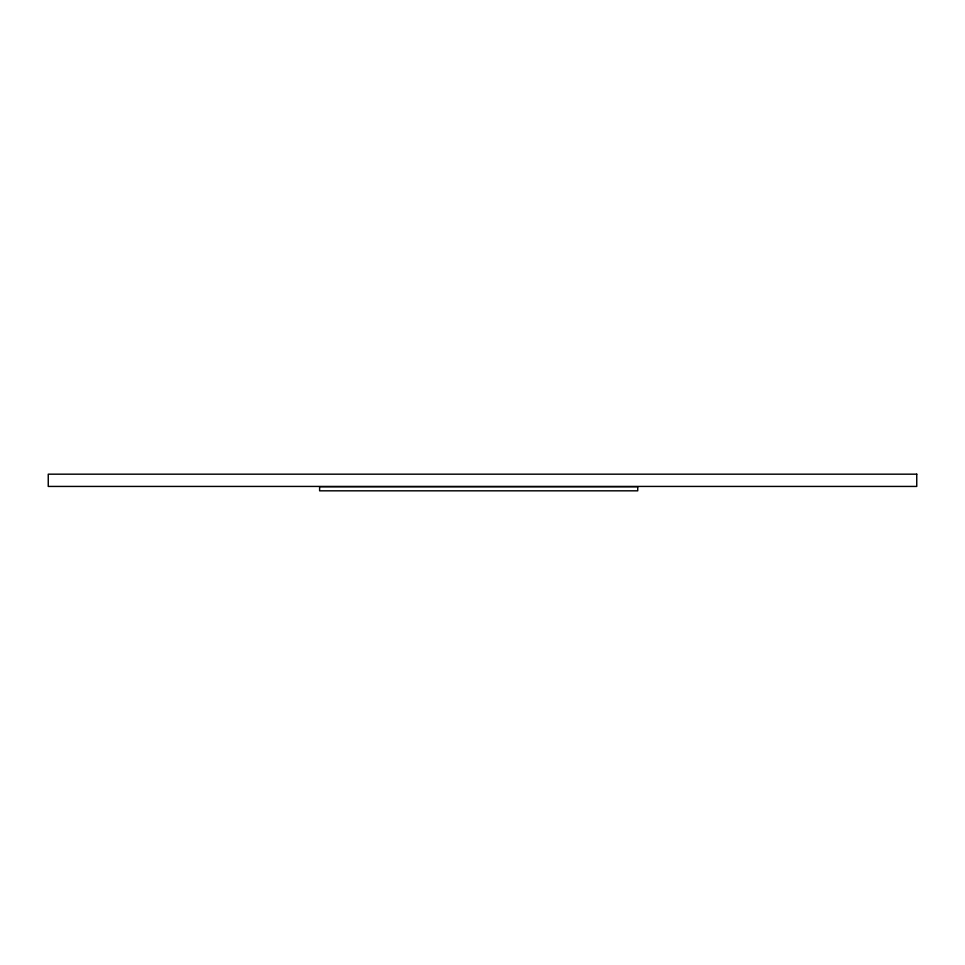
<?xml version="1.0" encoding="UTF-8"?>
<svg xmlns="http://www.w3.org/2000/svg" width="965" height="965" viewBox="0 0 965 965"><rect width="100%" height="100%" fill="white"/><g stroke="black" fill="none" stroke-linecap="round" stroke-linejoin="round"><path stroke-width="1.45" d="M916.75 474.177L48.25 474.177L48.25 486.432L916.75 486.432L916.75 474.177M637.732 486.746L319.62 486.746L319.62 490.823L637.732 490.823L637.732 486.746"/></g></svg>
